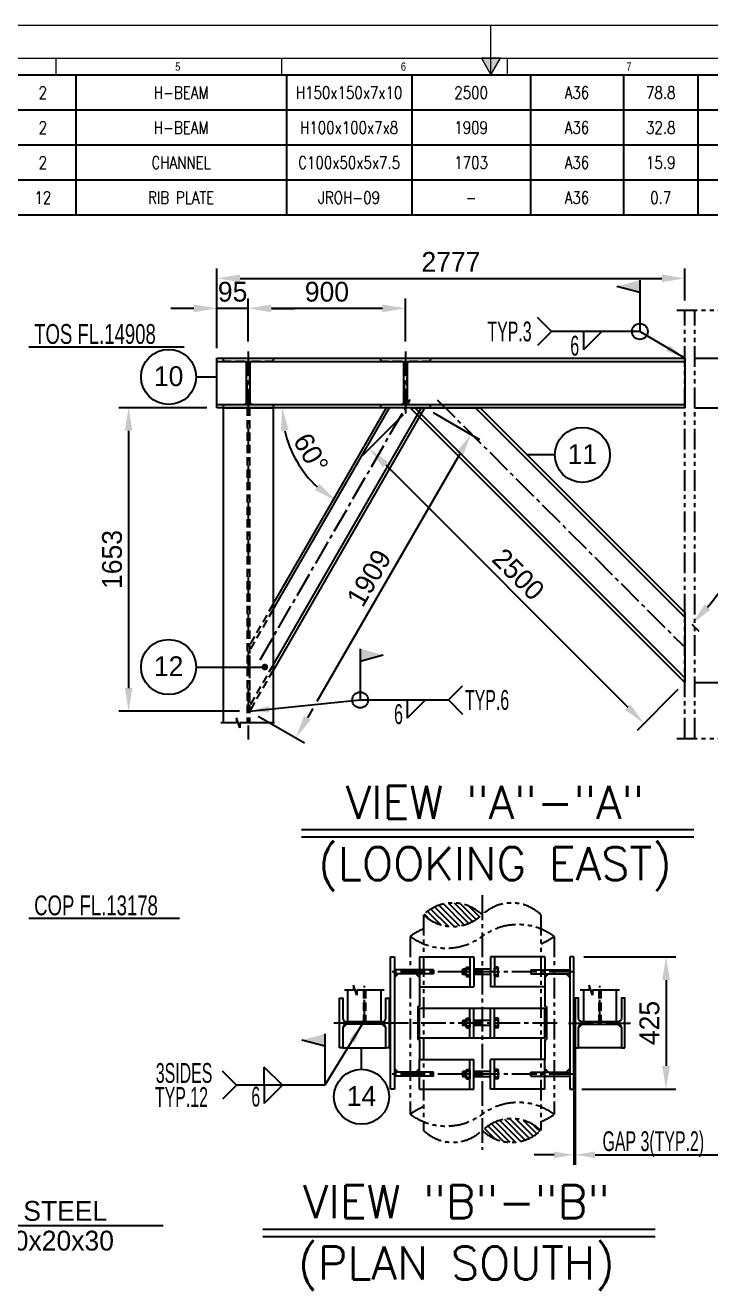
# Model space of a CAD drawing. Header units: millimetres. Extents: x 0 to 4222, y 0 to 2966.
# Drawn here: x 1395 to 2433, y 1051 to 2966 of the extents above; entities that cross this region are included whole.
import ezdxf
from ezdxf.enums import TextEntityAlignment as Align

# ---------------------------------------------------------------- set-up
doc = ezdxf.new("R2010")
doc.units = ezdxf.units.MM
doc.header["$LTSCALE"] = 50
for name, pattern in [('CENTER2', [1.125, 0.75, -0.125, 0.125, -0.125]), ('HIDDEN', [0.375, 0.25, -0.125]), ('PHANTOM2', [1.25, 0.625, -0.125, 0.125, -0.125, 0.125, -0.125])]:
    doc.linetypes.add(name, pattern=pattern)
for name, color, linetype in [('1. continuous', 3, 'Continuous'), ('2', 2, 'Continuous'), ('2. Hidden', 2, 'HIDDEN'), ('3. phantom', 6, 'PHANTOM2'), ('5. text', 2, 'Continuous'), ('7. center', 1, 'CENTER2'), ('dimension', 7, 'Continuous'), ('text', 2, 'Continuous'), ('Title Block', 7, 'Continuous')]:
    doc.layers.add(name, color=color, linetype=linetype)
for name, color, linetype, lineweight in [('4', 4, 'Continuous', 9), ('G-ANNO-BRDR', 3, 'Continuous', 0), ('G-ANNO-TTLB', 7, 'Continuous', 0)]:
    doc.layers.add(name, color=color, linetype=linetype, lineweight=lineweight)
doc.styles.add('ROMANS', font='romans.shx', dxfattribs={"width": 0.8, "bigfont": 'whgtxt.shx'})
doc.styles.add('Style-Arial', font='ARIAL.TTF')
doc.dimstyles.new('ISO-25', dxfattribs={"dimscale": 10, "dimtxt": 3, "dimasz": 3, "dimexe": 1.5, "dimexo": 1.5, "dimgap": 1, "dimtad": 1, "dimdec": 0, "dimrnd": 0.5, "dimtxsty": 'Standard', "dimcen": 2.5, "dimclrd": 4, "dimclre": 4, "dimclrt": 2, "dimadec": 0, "dimazin": 0, "dimtfac": 1, "dimtdec": 0, "dimtmove": 0, "dimatfit": 3, "dimfxl": 1, "dimarcsym": 0})
doc.dimstyles.get("Standard").update_dxf_attribs({"dimtxt": 0.18, "dimasz": 0.18, "dimexe": 0.18, "dimexo": 0.0625, "dimgap": 0.09, "dimtad": 0, "dimtih": 1, "dimtoh": 1, "dimdec": 4, "dimzin": 0, "dimdsep": 46, "dimtxsty": 'Standard', "dimcen": 0.09, "dimadec": 0, "dimazin": 0, "dimtfac": 1, "dimtdec": 4, "dimtofl": 0, "dimtmove": 0, "dimatfit": 3, "dimfxl": 1, "dimtolj": 1, "dimtzin": 0, "dimarcsym": 0})

# ---------------------------------------------------------------- blocks, each defined once
blk = doc.blocks.new('*D21')
at = {"color": 4, "linetype": 'ByBlock', "lineweight": -2, "transparency": 16777216}
for p, q in [((2621.4, 2497.6), (2621.4, 2532.6)), ((2408.8, 2462.6), (2636.4, 2462.6)), ((2621.4, 2462.6), (2621.4, 2387.6)), ((2408.8, 2387.6), (2636.4, 2387.6)), ((2621.4, 2352.6), (2621.4, 2317.6))]:
    blk.add_line(p, q, dxfattribs=at)
at = {"color": 4, "transparency": 16777216}
for points in [[(2615.6, 2497.6), (2627.2, 2497.6), (2621.4, 2462.6)], [(2615.6, 2352.6), (2627.2, 2352.6), (2621.4, 2387.6)]]:
    blk.add_solid(points, dxfattribs=at)
at = {"layer": 'Defpoints', "color": 0, "transparency": 16777216}
for p in [(2393.8, 2462.6), (2393.8, 2387.6), (2621.4, 2387.6)]:
    blk.add_point(p, dxfattribs=at)
at = {"color": 2, "transparency": 16777216, "insert": (2596.4, 2425.1), "char_height": 30, "attachment_point": 5, "rotation": 90}
blk.add_mtext('150', dxfattribs=at)
blk = doc.blocks.new('*D22')
at = {"color": 4, "linetype": 'ByBlock', "lineweight": -2, "transparency": 16777216}
for p, q in [((2621.4, 2352.6), (2621.4, 2006.5)), ((2408.8, 1971.5), (2636.4, 1971.5))]:
    blk.add_line(p, q, dxfattribs=at)
at = {"color": 4, "transparency": 16777216}
for points in [[(2615.6, 2352.6), (2627.2, 2352.6), (2621.4, 2387.6)], [(2615.6, 2006.5), (2627.2, 2006.5), (2621.4, 1971.5)]]:
    blk.add_solid(points, dxfattribs=at)
at = {"layer": 'Defpoints', "color": 0, "transparency": 16777216}
for p in [(2621.4, 2387.6), (2393.8, 1971.5), (2621.4, 1971.5)]:
    blk.add_point(p, dxfattribs=at)
at = {"color": 2, "transparency": 16777216, "insert": (2596.4, 2179.5), "char_height": 30, "attachment_point": 5, "rotation": 90}
blk.add_mtext('1768', dxfattribs=at)
blk = doc.blocks.new('*D23')
at = {"color": 4, "linetype": 'ByBlock', "lineweight": -2, "transparency": 16777216}
for p, q in [((1670, 2387.6), (1536.3, 2387.6)), ((1551.3, 2352.6), (1551.3, 1963.1)), ((1719.3, 1928.1), (1536.3, 1928.1))]:
    blk.add_line(p, q, dxfattribs=at)
at = {"color": 4, "transparency": 16777216}
for points in [[(1545.5, 2352.6), (1557.1, 2352.6), (1551.3, 2387.6)], [(1545.5, 1963.1), (1557.1, 1963.1), (1551.3, 1928.1)]]:
    blk.add_solid(points, dxfattribs=at)
at = {"layer": 'Defpoints', "color": 0, "transparency": 16777216}
for p in [(1685, 2387.6), (1551.3, 1928.1), (1734.3, 1928.1)]:
    blk.add_point(p, dxfattribs=at)
at = {"color": 2, "transparency": 16777216, "insert": (1526.3, 2157.8), "char_height": 30, "attachment_point": 5, "rotation": 90}
blk.add_mtext('1653', dxfattribs=at)
blk = doc.blocks.new('*D24')
at = {"color": 4, "linetype": 'ByBlock', "lineweight": -2, "transparency": 16777216}
for p, q in [((1967.1, 2377), (1905.3, 2315.1)), ((1940.6, 2301), (2307.2, 1934.4)), ((2383.2, 1960.9), (2321.3, 1899.1))]:
    blk.add_line(p, q, dxfattribs=at)
at = {"color": 4, "transparency": 16777216}
for points in [[(1944.8, 2305.1), (1936.5, 2296.8), (1915.9, 2325.7)], [(2311.3, 1938.5), (2303.1, 1930.3), (2331.9, 1909.7)]]:
    blk.add_solid(points, dxfattribs=at)
at = {"layer": 'Defpoints', "color": 0, "transparency": 16777216}
for p in [(1977.7, 2387.6), (2393.8, 1971.5), (2331.9, 1909.7)]:
    blk.add_point(p, dxfattribs=at)
at = {"color": 2, "transparency": 16777216, "insert": (2141.6, 2135.4), "char_height": 30, "attachment_point": 5, "rotation": 315}
blk.add_mtext('2500', dxfattribs=at)
blk = doc.blocks.new('*D25')
at = {"color": 4, "linetype": 'ByBlock', "lineweight": -2, "transparency": 16777216}
for p, q in [((2408.8, 2387.6), (2554.8, 2387.6)), ((2404.4, 2059.9), (2414.8, 2049.5))]:
    blk.add_line(p, q, dxfattribs=at)
blk.add_arc((2076.7, 2387.6), 463.1, 319.3317, 355.6683, dxfattribs=at)
at = {"color": 4, "transparency": 16777216}
for points in [[(2532.6, 2352.8), (2544.3, 2352.4), (2539.8, 2387.6)], [(2432.2, 2081.8), (2423.7, 2089.8), (2404.2, 2060.1)]]:
    blk.add_solid(points, dxfattribs=at)
at = {"layer": 'Defpoints', "color": 0, "transparency": 16777216}
for p in [(1685, 2387.6), (2076.7, 2387.6), (2393.8, 2387.6), (2477.7, 2156), (2393.8, 2070.5)]:
    blk.add_point(p, dxfattribs=at)
at = {"color": 2, "transparency": 16777216, "insert": (2481.4, 2219.9), "char_height": 30, "attachment_point": 5, "rotation": 67.5}
blk.add_mtext('45°', dxfattribs=at)
blk = doc.blocks.new('*D26')
at = {"color": 4, "linetype": 'ByBlock', "lineweight": -2, "transparency": 16777216}
blk.add_arc((1946.5, 2387.6), 162.4, 192.3693, 227.6307, dxfattribs=at)
at = {"color": 4, "transparency": 16777216}
for points in [[(1782, 2352.1), (1793.6, 2353.4), (1784, 2387.6)], [(1840.4, 2272.3), (1833.5, 2262.8), (1865.2, 2246.9)]]:
    blk.add_solid(points, dxfattribs=at)
at = {"layer": 'Defpoints', "color": 0, "transparency": 16777216}
for p in [(1685, 2387.6), (1946.5, 2387.6), (2393.8, 2387.6), (1793.8, 2332), (1770, 2082)]:
    blk.add_point(p, dxfattribs=at)
at = {"color": 2, "transparency": 16777216, "insert": (1827.4, 2318.8), "char_height": 30, "attachment_point": 5, "rotation": 300}
blk.add_mtext('60°', dxfattribs=at)
blk = doc.blocks.new('*D27')
at = {"color": 4, "linetype": 'ByBlock', "lineweight": -2, "transparency": 16777216}
for p, q in [((1685, 2477.6), (1685, 2598.4)), ((2393.8, 2550.1), (2393.8, 2598.4)), ((1720, 2583.4), (2358.8, 2583.4))]:
    blk.add_line(p, q, dxfattribs=at)
at = {"color": 4, "transparency": 16777216}
for points in [[(1720, 2589.2), (1720, 2577.6), (1685, 2583.4)], [(2358.8, 2589.2), (2358.8, 2577.6), (2393.8, 2583.4)]]:
    blk.add_solid(points, dxfattribs=at)
at = {"layer": 'Defpoints', "color": 0, "transparency": 16777216}
for p in [(2393.8, 2583.4), (2393.8, 2535.1), (1685, 2462.6)]:
    blk.add_point(p, dxfattribs=at)
at = {"color": 2, "transparency": 16777216, "insert": (2039.4, 2608.4), "char_height": 30, "attachment_point": 5}
blk.add_mtext('2777', dxfattribs=at)
blk = doc.blocks.new('*D29')
at = {"color": 4, "lineweight": -2, "transparency": 16777216}
for p, q in [((1685, 2533.1), (1685, 2553)), ((1732.5, 2487.6), (1732.5, 2553)), ((1650, 2538), (1615, 2538)), ((1732.5, 2538), (1685, 2538)), ((1767.5, 2538), (1802.5, 2538))]:
    blk.add_line(p, q, dxfattribs=at)
at = {"color": 4, "transparency": 16777216}
for points in [[(1650, 2543.8), (1650, 2532.1), (1685, 2538)], [(1767.5, 2543.8), (1767.5, 2532.1), (1732.5, 2538)]]:
    blk.add_solid(points, dxfattribs=at)
at = {"layer": 'Defpoints', "color": 0, "transparency": 16777216}
for p in [(1685, 2538), (1685, 2518.1), (1732.5, 2472.6)]:
    blk.add_point(p, dxfattribs=at)
at = {"color": 2, "transparency": 16777216, "insert": (1708.8, 2563), "char_height": 30, "attachment_point": 5}
blk.add_mtext('95', dxfattribs=at)
blk = doc.blocks.new('*D30')
at = {"color": 4, "lineweight": -2, "transparency": 16777216}
for p, q in [((1970.7, 2487.6), (1970.7, 2553)), ((1935.7, 2538), (1767.5, 2538))]:
    blk.add_line(p, q, dxfattribs=at)
at = {"color": 4, "transparency": 16777216}
for points in [[(1767.5, 2543.8), (1767.5, 2532.1), (1732.5, 2538)], [(1935.7, 2543.8), (1935.7, 2532.1), (1970.7, 2538)]]:
    blk.add_solid(points, dxfattribs=at)
at = {"layer": 'Defpoints', "color": 0, "transparency": 16777216}
for p in [(1732.5, 2538), (1732.5, 2538), (1970.7, 2472.6)]:
    blk.add_point(p, dxfattribs=at)
at = {"color": 2, "transparency": 16777216, "insert": (1851.6, 2563), "char_height": 30, "attachment_point": 5}
blk.add_mtext('900', dxfattribs=at)
blk = doc.blocks.new('*D36')
at = {"color": 4, "linetype": 'ByBlock', "lineweight": -2, "transparency": 16777216}
for p, q in [((2240.6, 1556.1), (2380.2, 1556.1)), ((2365.2, 1521.1), (2365.2, 1391.1)), ((2237.6, 1356.1), (2380.2, 1356.1))]:
    blk.add_line(p, q, dxfattribs=at)
at = {"color": 4, "transparency": 16777216}
for points in [[(2359.4, 1521.1), (2371.1, 1521.1), (2365.2, 1556.1)], [(2359.4, 1391.1), (2371.1, 1391.1), (2365.2, 1356.1)]]:
    blk.add_solid(points, dxfattribs=at)
at = {"layer": 'Defpoints', "color": 0, "transparency": 16777216}
for p in [(2225.6, 1556.1), (2222.6, 1356.1), (2365.2, 1356.1)]:
    blk.add_point(p, dxfattribs=at)
at = {"color": 2, "transparency": 16777216, "insert": (2340.2, 1456.1), "char_height": 30, "attachment_point": 5, "rotation": 90}
blk.add_mtext('425', dxfattribs=at)

msp = doc.modelspace()

# ---------------------------------------------------------------- linework, layer by layer
for p, q in [((1653.5, 2434.2), (1685, 2434.2)), ((2196.9, 2316.1), (2155.2, 2316.1)), ((1653.5, 1995), (1757.6, 1995)), ((1904, 1386.2), (1904, 1418.6))]:
    msp.add_line(p, q)
at = {"color": 4}
for p, q in [((2012.6, 2380.1), (2082.7, 2339.6)), ((2052.2, 2316.7), (1836.4, 1942.8)), ((1747.3, 1920.6), (1817.5, 1880.1)), ((1830.3, 1932.3), (1822, 1917.9)), ((1603.7, 1149), (1175.4, 1149))]:
    msp.add_line(p, q, dxfattribs=at)
at = {"const_width": 5}
msp.add_lwpolyline([(1755.1, 1995, 1), (1760.1, 1995, 1)], format="xyb", close=True, dxfattribs=at)
at = {"color": 4}
for points in [[(2047.2, 2319.7), (2057.3, 2313.8), (2069.7, 2347.1)], [(1816.9, 1920.8), (1827, 1915), (1804.5, 1887.6)]]:
    msp.add_solid(points, dxfattribs=at)
at = {"layer": '1. continuous'}
for p, q in [((1685, 2462.6), (2393.8, 2462.6)), ((1685, 2387.6), (1685, 2462.6)), ((1685, 2457.6), (2393.8, 2457.6)), ((1730, 2392.6), (1730, 2457.6)), ((1730, 2457.6), (1735, 2457.6)), ((1735, 2457.6), (1735, 2392.6)), ((1968.2, 2392.6), (1968.2, 2457.6)), ((1968.2, 2457.6), (1973.2, 2457.6)), ((1973.2, 2457.6), (1973.2, 2392.6)), ((2393.8, 2462.6), (2393.8, 2387.6)), ((1685, 2392.6), (2393.8, 2392.6)), ((2393.8, 2387.6), (1685, 2387.6)), ((1695, 1910.4), (1695, 2387.6)), ((1695, 2387.6), (1770, 2387.6)), ((1735, 2392.6), (1730, 2392.6)), ((1999.6, 2387.6), (1770, 1990)), ((1770, 1998), (1995, 2387.6)), ((1770, 2082), (1946.5, 2387.6)), ((1770, 2090), (1941.8, 2387.6)), ((1770, 2387.6), (1770, 1910.4)), ((1973.2, 2392.6), (1968.2, 2392.6)), ((1977.7, 2387.6), (2083.8, 2387.6)), ((2393.8, 1971.5), (1977.7, 2387.6)), ((1984.8, 2387.6), (2393.8, 1978.6)), ((2076.7, 2387.6), (2393.8, 2070.5)), ((2083.8, 2387.6), (2393.8, 2077.6)), ((2393.8, 2077.6), (2393.8, 1971.5)), ((1947.8, 1356.1), (1947.8, 1556.1)), ((1947.8, 1556.1), (1953.8, 1556.1)), ((1953.8, 1556.1), (1953.8, 1356.1)), ((1991.8, 1556.1), (2074.2, 1556.1)), ((1991.8, 1556.1), (1991.8, 1536.6)), ((2068.2, 1556.1), (2068.2, 1511.1)), ((2074.2, 1556.1), (2074.2, 1511.1)), ((2099.2, 1556.1), (2099.2, 1511.1)), ((2181.6, 1556.1), (2099.2, 1556.1)), ((2105.2, 1556.1), (2105.2, 1511.1)), ((2181.6, 1556.1), (2181.6, 1511.1)), ((2181.6, 1556.1), (2181.6, 1536.6)), ((2219.6, 1556.1), (2219.6, 1356.1)), ((2225.6, 1556.1), (2219.6, 1556.1)), ((2225.6, 1356.1), (2225.6, 1556.1)), ((2013.2, 1536.6), (1953.8, 1536.6)), ((2013.2, 1536.6), (2013.2, 1530.6)), ((2056.7, 1537.1), (2057.2, 1537.6)), ((2056.7, 1530.1), (2056.7, 1537.1)), ((2062.2, 1537.6), (2057.2, 1537.6)), ((2057.2, 1529.6), (2057.2, 1537.6)), ((2058.5, 1530.4), (2058.5, 1536.9)), ((2059.7, 1529.6), (2059.7, 1537.6)), ((2061, 1530.4), (2061, 1536.9)), ((2062.2, 1527.8), (2062.2, 1539.4)), ((2062.8, 1540.8), (2067.7, 1540.8)), ((2062.8, 1538), (2067.7, 1538)), ((2068.2, 1527.8), (2068.2, 1539.4)), ((2099.2, 1537.6), (2074.2, 1537.6)), ((2075.5, 1530.4), (2075.5, 1536.9)), ((2076.7, 1529.6), (2076.7, 1537.6)), ((2078, 1530.4), (2078, 1536.9)), ((2079.2, 1529.6), (2079.2, 1537.6)), ((2080.5, 1530.4), (2080.5, 1536.9)), ((2081.7, 1529.6), (2081.7, 1537.6)), ((2083, 1530.4), (2083, 1536.9)), ((2084.2, 1529.6), (2084.2, 1537.6)), ((2085.5, 1530.4), (2085.5, 1536.9)), ((2086.7, 1529.6), (2086.7, 1537.6)), ((2105.2, 1527.8), (2105.2, 1539.4)), ((2110.7, 1540.8), (2105.8, 1540.8)), ((2110.7, 1538), (2105.8, 1538)), ((2111.2, 1527.8), (2111.2, 1539.4)), ((2160.3, 1536.6), (2160.3, 1530.6)), ((2160.3, 1536.6), (2219.6, 1536.6)), ((2013.2, 1530.6), (1953.8, 1530.6)), ((1953.8, 1525.1), (1959.3, 1530.6)), ((1991.8, 1525.1), (1986.3, 1530.6)), ((1991.8, 1530.6), (1991.8, 1511.1)), ((2056.7, 1530.1), (2057.2, 1529.6)), ((2062.2, 1529.6), (2057.2, 1529.6)), ((2062.8, 1529.2), (2067.7, 1529.2)), ((2062.8, 1526.4), (2067.7, 1526.4)), ((2099.2, 1529.6), (2074.2, 1529.6)), ((2110.7, 1529.2), (2105.8, 1529.2)), ((2110.7, 1526.4), (2105.8, 1526.4)), ((2160.3, 1530.6), (2219.6, 1530.6)), ((2181.6, 1530.6), (2181.6, 1511.1)), ((2181.6, 1525.1), (2187.1, 1530.6)), ((2219.6, 1525.1), (2214.1, 1530.6)), ((1991.8, 1511.1), (2074.2, 1511.1)), ((1991.8, 1511.1), (1991.8, 1481.1)), ((2181.6, 1511.1), (2099.2, 1511.1)), ((2181.6, 1511.1), (2181.6, 1481.1)), ((1991.8, 1481.1), (1989.4, 1481.1)), ((1989.4, 1481.1), (1989.4, 1431.2)), ((1991.8, 1478.6), (2181.6, 1478.6)), ((1991.8, 1433.6), (1991.8, 1478.6)), ((2068.2, 1433.6), (2068.2, 1478.6)), ((2074.2, 1433.6), (2074.2, 1478.6)), ((2099.2, 1433.6), (2099.2, 1478.6)), ((2105.2, 1433.6), (2105.2, 1478.6)), ((2181.6, 1481.1), (2184.1, 1481.1)), ((2181.6, 1433.6), (2181.6, 1478.6)), ((2184.1, 1481.1), (2184.1, 1431.2)), ((1935.3, 1457.9), (1881.3, 1457.9)), ((2056.7, 1459.6), (2057.2, 1460.1)), ((2056.7, 1459.6), (2056.7, 1452.6)), ((2062.2, 1460.1), (2057.2, 1460.1)), ((2057.2, 1460.1), (2057.2, 1452.1)), ((2058.5, 1459.4), (2058.5, 1452.9)), ((2059.7, 1460.1), (2059.7, 1452.1)), ((2061, 1459.4), (2061, 1452.9)), ((2062.2, 1461.9), (2062.2, 1450.3)), ((2062.8, 1463.3), (2067.7, 1463.3)), ((2062.8, 1460.5), (2067.7, 1460.5)), ((2068.2, 1461.9), (2068.2, 1450.3)), ((2099.2, 1460.1), (2074.2, 1460.1)), ((2075.5, 1459.4), (2075.5, 1452.9)), ((2076.7, 1460.1), (2076.7, 1452.1)), ((2078, 1459.4), (2078, 1452.9)), ((2079.2, 1460.1), (2079.2, 1452.1)), ((2080.5, 1459.4), (2080.5, 1452.9)), ((2081.7, 1460.1), (2081.7, 1452.1)), ((2083, 1452.9), (2083, 1459.4)), ((2084.2, 1452.1), (2084.2, 1460.1)), ((2085.5, 1452.9), (2085.5, 1459.4)), ((2086.7, 1452.1), (2086.7, 1460.1)), ((2105.2, 1461.9), (2105.2, 1450.3)), ((2110.7, 1463.3), (2105.8, 1463.3)), ((2110.7, 1460.5), (2105.8, 1460.5)), ((2111.2, 1461.9), (2111.2, 1450.3)), ((2238.1, 1457.9), (2292.1, 1457.9)), ((1881.3, 1454.4), (1875.8, 1448.9)), ((1875.8, 1448.9), (1875.8, 1418.6)), ((1935.3, 1454.4), (1881.3, 1454.4)), ((1940.8, 1448.9), (1935.3, 1454.4)), ((1940.8, 1418.6), (1940.8, 1448.9)), ((2056.7, 1452.6), (2057.2, 1452.1)), ((2062.2, 1452.1), (2057.2, 1452.1)), ((2062.8, 1451.7), (2067.7, 1451.7)), ((2062.8, 1448.9), (2067.7, 1448.9)), ((2099.2, 1452.1), (2074.2, 1452.1)), ((2110.7, 1451.7), (2105.8, 1451.7)), ((2110.7, 1448.9), (2105.8, 1448.9)), ((2232.6, 1448.9), (2238.1, 1454.4)), ((2232.6, 1418.6), (2232.6, 1448.9)), ((2238.1, 1454.4), (2292.1, 1454.4)), ((2292.1, 1454.4), (2297.6, 1448.9)), ((2297.6, 1448.9), (2297.6, 1418.6)), ((1875.8, 1418.6), (1940.8, 1418.6)), ((1991.8, 1431.2), (1989.4, 1431.2)), ((1991.8, 1433.6), (2181.6, 1433.6)), ((1991.8, 1431.2), (1991.8, 1401.1)), ((2181.6, 1431.2), (2184.1, 1431.2)), ((2181.6, 1431.2), (2181.6, 1401.1)), ((2297.6, 1418.6), (2232.6, 1418.6)), ((1991.8, 1401.1), (2074.2, 1401.1)), ((1991.8, 1381.6), (1991.8, 1401.1)), ((2068.2, 1356.1), (2068.2, 1401.1)), ((2074.2, 1356.1), (2074.2, 1401.1)), ((2099.2, 1356.1), (2099.2, 1401.1)), ((2181.6, 1401.1), (2099.2, 1401.1)), ((2105.2, 1356.1), (2105.2, 1401.1)), ((2181.6, 1356.1), (2181.6, 1401.1)), ((2181.6, 1381.6), (2181.6, 1401.1)), ((1953.8, 1387.1), (1959.3, 1381.6)), ((2013.2, 1381.6), (1953.8, 1381.6)), ((1991.8, 1387.1), (1986.3, 1381.6)), ((2013.2, 1375.6), (2013.2, 1381.6)), ((2056.7, 1382.1), (2057.2, 1382.6)), ((2056.7, 1382.1), (2056.7, 1375.1)), ((2062.2, 1382.6), (2057.2, 1382.6)), ((2057.2, 1382.6), (2057.2, 1374.6)), ((2058.5, 1381.9), (2058.5, 1375.4)), ((2059.7, 1382.6), (2059.7, 1374.6)), ((2061, 1381.9), (2061, 1375.4)), ((2062.2, 1384.4), (2062.2, 1372.8)), ((2062.8, 1385.8), (2067.7, 1385.8)), ((2062.8, 1383), (2067.7, 1383)), ((2068.2, 1384.4), (2068.2, 1372.8)), ((2099.2, 1382.6), (2074.2, 1382.6)), ((2075.5, 1381.9), (2075.5, 1375.4)), ((2076.7, 1382.6), (2076.7, 1374.6)), ((2078, 1381.9), (2078, 1375.4)), ((2079.2, 1382.6), (2079.2, 1374.6)), ((2080.5, 1381.9), (2080.5, 1375.4)), ((2081.7, 1382.6), (2081.7, 1374.6)), ((2083, 1375.4), (2083, 1381.9)), ((2084.2, 1374.6), (2084.2, 1382.6)), ((2085.5, 1375.4), (2085.5, 1381.9)), ((2086.7, 1374.6), (2086.7, 1382.6)), ((2105.2, 1384.4), (2105.2, 1372.8)), ((2110.7, 1385.8), (2105.8, 1385.8)), ((2110.7, 1383), (2105.8, 1383)), ((2111.2, 1384.4), (2111.2, 1372.8)), ((2160.3, 1375.6), (2160.3, 1381.6)), ((2160.3, 1381.6), (2219.6, 1381.6)), ((2181.6, 1387.1), (2187.1, 1381.6)), ((2219.6, 1387.1), (2214.1, 1381.6)), ((2013.2, 1375.6), (1953.8, 1375.6)), ((1991.8, 1356.1), (1991.8, 1375.6)), ((2056.7, 1375.1), (2057.2, 1374.6)), ((2062.2, 1374.6), (2057.2, 1374.6)), ((2062.8, 1374.2), (2067.7, 1374.2)), ((2062.8, 1371.4), (2067.7, 1371.4)), ((2099.2, 1374.6), (2074.2, 1374.6)), ((2110.7, 1374.2), (2105.8, 1374.2)), ((2110.7, 1371.4), (2105.8, 1371.4)), ((2160.3, 1375.6), (2219.6, 1375.6)), ((2181.6, 1356.1), (2181.6, 1375.6)), ((1953.8, 1356.1), (1947.8, 1356.1)), ((1991.8, 1356.1), (2074.2, 1356.1)), ((2181.6, 1356.1), (2099.2, 1356.1)), ((2219.6, 1356.1), (2225.6, 1356.1))]:
    msp.add_line(p, q, dxfattribs=at)
for points in [[(1933.3, 1505.9), (1933.3, 1457.9), (1883.3, 1457.9), (1883.3, 1505.9)], [(2240.1, 1505.9), (2240.1, 1457.9), (2290.1, 1457.9), (2290.1, 1505.9)]]:
    msp.add_lwpolyline(points, dxfattribs=at)
for points in [[(1870.8, 1418.6), (1870.8, 1493.6), (1875.8, 1493.6), (1875.8, 1463.4, 0.414214), (1881.3, 1457.9), (1935.3, 1457.9, 0.414214), (1940.8, 1463.4), (1940.8, 1493.6), (1945.8, 1493.6), (1945.8, 1418.6), (1940.8, 1418.6), (1940.8, 1448.9, 0.414214), (1935.3, 1454.4), (1881.3, 1454.4, 0.414214), (1875.8, 1448.9), (1875.8, 1418.6)], [(2302.6, 1418.6), (2302.6, 1493.6), (2297.6, 1493.6), (2297.6, 1463.4, -0.414214), (2292.1, 1457.9), (2238.1, 1457.9, -0.414214), (2232.6, 1463.4), (2232.6, 1493.6), (2227.6, 1493.6), (2227.6, 1418.6), (2232.6, 1418.6), (2232.6, 1448.9, -0.414214), (2238.1, 1454.4), (2292.1, 1454.4, -0.414214), (2297.6, 1448.9), (2297.6, 1418.6)]]:
    msp.add_lwpolyline(points, format="xyb", close=True, dxfattribs=at)
for centre, radius, start, end in [((2064.3, 1539.4), 2.04, 136.3972, 223.6028), ((2079.5, 1533.6), 17.3, 165.3472, 194.6528), ((2066.2, 1539.4), 2.04, 316.3972, 43.6028), ((2050.9, 1533.6), 17.3, 345.3472, 14.6528), ((2107.3, 1539.4), 2.04, 136.3972, 223.6028), ((2122.5, 1533.6), 17.3, 165.3472, 194.6528), ((2109.2, 1539.4), 2.04, 316.3972, 43.6028), ((2093.9, 1533.6), 17.3, 345.3472, 14.6528), ((2064.3, 1527.8), 2.04, 136.3972, 223.6028), ((2066.2, 1527.8), 2.04, 316.3972, 43.6028), ((2107.3, 1527.8), 2.04, 136.3972, 223.6028), ((2109.2, 1527.8), 2.04, 316.3972, 43.6028), ((2064.3, 1461.9), 2.04, 136.3972, 223.6028), ((2079.5, 1456.1), 17.3, 165.3472, 194.6528), ((2066.2, 1461.9), 2.04, 316.3972, 43.6028), ((2050.9, 1456.1), 17.3, 345.3472, 14.6528), ((2107.3, 1461.9), 2.04, 136.3972, 223.6028), ((2122.5, 1456.1), 17.3, 165.3472, 194.6528), ((2109.2, 1461.9), 2.04, 316.3972, 43.6028), ((2093.9, 1456.1), 17.3, 345.3472, 14.6528), ((2064.3, 1450.3), 2.04, 136.3972, 223.6028), ((2066.2, 1450.3), 2.04, 316.3972, 43.6028), ((2107.3, 1450.3), 2.04, 136.3972, 223.6028), ((2109.2, 1450.3), 2.04, 316.3972, 43.6028), ((2064.3, 1384.4), 2.04, 136.3972, 223.6028), ((2079.5, 1378.6), 17.3, 165.3472, 194.6528), ((2066.2, 1384.4), 2.04, 316.3972, 43.6028), ((2050.9, 1378.6), 17.3, 345.3472, 14.6528), ((2107.3, 1384.4), 2.04, 136.3972, 223.6028), ((2122.5, 1378.6), 17.3, 165.3472, 194.6528), ((2109.2, 1384.4), 2.04, 316.3972, 43.6028), ((2093.9, 1378.6), 17.3, 345.3472, 14.6528), ((2064.3, 1372.8), 2.04, 136.3972, 223.6028), ((2066.2, 1372.8), 2.04, 316.3972, 43.6028), ((2107.3, 1372.8), 2.04, 136.3972, 223.6028), ((2109.2, 1372.8), 2.04, 316.3972, 43.6028)]:
    msp.add_arc(centre, radius, start, end, dxfattribs=at)
at = {"layer": '2'}
for p, q in [((1719.6, 1902.9), (1714.6, 1917.9)), ((1714.6, 1917.9), (1714.6, 1910.4)), ((1714.6, 1910.4), (1691.1, 1910.4)), ((1772.1, 1910.4), (1719.6, 1910.4)), ((1719.6, 1910.4), (1719.6, 1902.9)), ((1896.8, 1498.4), (1891.8, 1513.4)), ((1891.8, 1513.4), (1891.8, 1505.9)), ((2248.6, 1513.4), (2248.6, 1505.9)), ((2253.6, 1498.4), (2248.6, 1513.4)), ((1891.8, 1505.9), (1878.1, 1505.9)), ((1938.1, 1505.9), (1896.8, 1505.9)), ((1896.8, 1505.9), (1896.8, 1498.4)), ((2248.6, 1505.9), (2234.9, 1505.9)), ((2294.9, 1505.9), (2253.6, 1505.9)), ((2253.6, 1505.9), (2253.6, 1498.4))]:
    msp.add_line(p, q, dxfattribs=at)
at = {"layer": '2. Hidden'}
for p, q in [((1730.8, 2387.6), (1730.8, 1910.4)), ((1734.3, 2387.6), (1734.3, 1910.4)), ((1770, 2090), (1734.3, 2028.1)), ((1770, 2082), (1734.3, 2020.1)), ((1734.3, 2028.1), (1734.3, 1928.1)), ((1770, 1998), (1734.3, 1936.1)), ((1770, 1990), (1734.3, 1928.1)), ((1906.8, 1505.9), (1906.8, 1457.9)), ((1909.8, 1505.9), (1909.8, 1457.9)), ((2263.6, 1505.9), (2263.6, 1457.9)), ((2266.6, 1505.9), (2266.6, 1457.9))]:
    msp.add_line(p, q, dxfattribs=at)
for points in [[(1770, 2387.6), (1695, 2387.6), (1695, 2392.6), (1725.3, 2392.6, 0.414214), (1730.8, 2398.1), (1730.8, 2452.1, 0.414214), (1725.3, 2457.6), (1695, 2457.6), (1695, 2462.6), (1770, 2462.6), (1770, 2457.6), (1739.8, 2457.6, 0.414214), (1734.3, 2452.1), (1734.3, 2398.1, 0.414214), (1739.8, 2392.6), (1770, 2392.6)], [(2008.2, 2387.6), (1933.2, 2387.6), (1933.2, 2392.6), (1963.5, 2392.6, 0.414214), (1969, 2398.1), (1969, 2452.1, 0.414214), (1963.5, 2457.6), (1933.2, 2457.6), (1933.2, 2462.6), (2008.2, 2462.6), (2008.2, 2457.6), (1978, 2457.6, 0.414214), (1972.5, 2452.1), (1972.5, 2398.1, 0.414214), (1978, 2392.6), (2008.2, 2392.6)]]:
    msp.add_lwpolyline(points, format="xyb", close=True, dxfattribs=at)
at = {"layer": '3. phantom'}
for p, q in [((2381.3, 2535.1), (2693.8, 2535.1)), ((2393.8, 1886.9), (2393.8, 2535.1)), ((2408.8, 1886.9), (2408.8, 2535.1)), ((2381.3, 1886.9), (2693.8, 1886.9)), ((1997.7, 1620), (1997.7, 1293.4)), ((2175.8, 1620), (2175.8, 1293.4)), ((1977.7, 1587.2), (1977.7, 1318)), ((2195.8, 1587.2), (2195.8, 1318))]:
    msp.add_line(p, q, dxfattribs=at)
at = {"layer": '3. phantom', "linetype": 'Continuous'}
for p, q in [((2009.1, 1628.7), (2035.1, 1602.6)), ((2014.9, 1631.7), (2044.3, 1602.3)), ((2021.1, 1634.3), (2052.4, 1603)), ((2028, 1636.3), (2059.7, 1604.6)), ((2035.6, 1637.5), (2066.3, 1606.9)), ((2044.1, 1637.8), (2072.3, 1609.7)), ((2054, 1636.7), (2077.8, 1612.9)), ((2066.6, 1633.1), (2082.9, 1616.7)), ((1998.9, 1621.2), (2008.1, 1612)), ((2003.8, 1625.1), (2024.1, 1604.8)), ((2100.9, 1303.6), (2128.8, 1275.7)), ((2106.9, 1306.4), (2137.4, 1275.9)), ((2113.4, 1308.7), (2145, 1277.1)), ((2120.6, 1310.3), (2152, 1279)), ((2128.6, 1311.2), (2158.3, 1281.5)), ((2137.8, 1310.9), (2164.1, 1284.6)), ((2148.7, 1308.8), (2169.4, 1288.1)), ((2090.3, 1296.5), (2106, 1280.7)), ((2095.3, 1300.3), (2118.8, 1276.8)), ((2164.1, 1302.2), (2174.3, 1292))]:
    msp.add_line(p, q, dxfattribs=at)
at = {"layer": '3. phantom'}
for centre, radius, start, end in [((2042.2, 1573.3), 64.5, 46.3972, 133.6028), ((2131.3, 1573.3), 64.5, 46.3972, 133.6028), ((2042.2, 1666.8), 64.5, 226.3972, 313.6028), ((2032.2, 1512.7), 92.4, 111.9449, 126.1766), ((2141.3, 1512.7), 92.4, 53.8234, 126.1766), ((2032.2, 1661.8), 92.4, 233.8234, 306.1766), ((2141.3, 1661.8), 92.4, 291.9449, 306.1766), ((2032.2, 1243.4), 92.4, 111.9449, 126.1766), ((2141.3, 1243.4), 92.4, 53.8234, 126.1766), ((2032.2, 1392.5), 92.4, 233.8234, 306.1766), ((2131.3, 1246.7), 64.5, 46.3972, 133.6028), ((2141.3, 1392.5), 92.4, 291.9449, 306.1766), ((2042.2, 1340.1), 64.5, 226.3972, 313.6028), ((2131.3, 1340.1), 64.5, 226.3972, 313.6028)]:
    msp.add_arc(centre, radius, start, end, dxfattribs=at)
at = {"layer": '5. text'}
for p, q in [((1813.2, 1748.9), (2407.2, 1748.9)), ((1813.2, 1737.8), (2407.2, 1737.8)), ((1754.7, 1143.9), (2348.7, 1143.9)), ((1754.7, 1132.9), (2348.7, 1132.9))]:
    msp.add_line(p, q, dxfattribs=at)
at = {"layer": '5. text', "color": 7}
for centre in [(1611.9, 2434.2), (2238.5, 2316.1), (1611.9, 1995), (1904, 1344.5)]:
    msp.add_circle(centre, 41.7, dxfattribs=at)
at = {"layer": '7. center'}
for p, q in [((1732.5, 2472.6), (1732.5, 2377.6)), ((1970.7, 2472.6), (1970.7, 2377.6)), ((1732.5, 2412.6), (1732.5, 1885.4)), ((1750.3, 2005.8), (1977.9, 2400.1)), ((2018.6, 2399.7), (2391.5, 2026.9)), ((2086.7, 1649.5), (2086.7, 1264)), ((2225.6, 1533.6), (1947.8, 1533.6)), ((1908.3, 1453.6), (1908.3, 1512.4)), ((2265.1, 1453.6), (2265.1, 1512.4)), ((1955.8, 1456.1), (1860.8, 1456.1)), ((2200.4, 1456.1), (1930.6, 1456.1)), ((2217.6, 1456.1), (2312.6, 1456.1)), ((2225.6, 1378.6), (1947.8, 1378.6))]:
    msp.add_line(p, q, dxfattribs=at)
at = {"layer": 'dimension', "color": 2}
for p, q in [((2325.4, 2561.9), (2290.6, 2571.2)), ((2325.4, 2580.5), (2325.4, 2502.9)), ((2191.6, 2502.9), (2170.3, 2524.1)), ((2191.6, 2502.9), (2170.3, 2481.6)), ((2325.4, 2502.9), (2191.6, 2502.9)), ((2240.2, 2502.9), (2240.2, 2475.3)), ((2267.8, 2502.9), (2240.2, 2475.3)), ((1902, 2022.7), (1902, 1945.1)), ((1902, 2004.1), (1936.8, 2013.4)), ((2035.8, 1945.1), (2057.1, 1966.3)), ((1902, 1945.1), (2035.8, 1945.1)), ((1973.3, 1945.1), (1973.3, 1917.5)), ((2000.8, 1945.1), (1973.3, 1917.5)), ((2035.8, 1945.1), (2057.1, 1923.9)), ((1848.5, 1439.6), (1848.5, 1362)), ((1848.5, 1421), (1813.8, 1430.3)), ((1714.7, 1362), (1693.5, 1383.2)), ((1756.6, 1362), (1756.6, 1389.5)), ((1784.1, 1362), (1756.6, 1389.5)), ((1714.7, 1362), (1693.5, 1340.8)), ((1848.5, 1362), (1714.7, 1362)), ((1756.6, 1362), (1756.6, 1334.4)), ((1784.1, 1362), (1756.6, 1334.4))]:
    msp.add_line(p, q, dxfattribs=at)
at = {"layer": 'dimension', "color": 4}
for p, q in [((2227.6, 1418.6), (2227.6, 1241.5)), ((2225.6, 1354.1), (2225.6, 1241.5)), ((2195.6, 1256.5), (2165.6, 1256.5)), ((2225.6, 1256.5), (2228, 1256.5)), ((2258, 1256.5), (2459, 1256.5))]:
    msp.add_line(p, q, dxfattribs=at)
at = {"layer": 'dimension', "color": 2}
for centre in [(2325.4, 2502.9), (1902, 1945.1)]:
    msp.add_circle(centre, 12, dxfattribs=at)
for points in [[(2290.6, 2571.2), (2325.4, 2561.9), (2290.6, 2571.2), (2325.4, 2580.5)], [(1936.8, 2013.4), (1902, 2004.1), (1936.8, 2013.4), (1902, 2022.7)], [(1813.8, 1430.3), (1848.5, 1421), (1813.8, 1430.3), (1848.5, 1439.6)]]:
    msp.add_solid(points, dxfattribs=at)
at = {"layer": 'dimension', "color": 4}
for points in [[(2195.6, 1261.5), (2195.6, 1251.5), (2225.6, 1256.5)], [(2257.6, 1261.5), (2257.6, 1251.5), (2227.6, 1256.5)]]:
    msp.add_solid(points, dxfattribs=at)
at = {"layer": 'G-ANNO-BRDR', "color": 3, "lineweight": 13, "ltscale": 0.172512}
msp.add_line((0, 2966.5), (4200, 2966.5), dxfattribs=at)
at = {"layer": 'G-ANNO-TTLB', "color": 7, "lineweight": 13, "ltscale": 0.172512, "extrusion": (0, 0, -1)}
for p, q in [((2100, 2891.6), (2100, 2966.5)), ((1441.6, 2891.6), (1441.6, 2916.5)), ((1783.3, 2891.6), (1783.3, 2916.5)), ((2100, 2891.6), (2100, 2916.5)), ((2125, 2891.6), (2125, 2916.5))]:
    msp.add_line(p, q, dxfattribs=at)
at = {"layer": 'G-ANNO-TTLB', "color": 7, "lineweight": 13, "ltscale": 0.172512}
for p, q in [((74.9, 2916.5), (4175, 2916.5)), ((2085.6, 2916.5), (2100, 2891.6)), ((2114.4, 2916.5), (2085.6, 2916.5)), ((2100, 2891.6), (2114.4, 2916.5)), ((99.9, 2891.6), (4150.1, 2891.6))]:
    msp.add_line(p, q, dxfattribs=at)
at = {"layer": 'G-ANNO-TTLB', "color": 7, "lineweight": 13, "ltscale": 0.172512, "extrusion": (0, 0, -1)}
msp.add_solid([(-2085.6, 2916.5), (-2100, 2891.6), (-2114.4, 2916.5)], dxfattribs=at)
at = {"layer": 'text', "color": 4}
for p, q in [((1635.2, 2479.1), (1400.3, 2479.1)), ((1628.5, 1614.1), (1400.3, 1614.1))]:
    msp.add_line(p, q, dxfattribs=at)
at = {"layer": 'Title Block', "color": 7}
for p, q in [((1292.1, 2891.6), (2721.1, 2891.6)), ((1471.4, 2891.6), (1471.4, 2679.7)), ((1790.3, 2891.6), (1790.3, 2679.7)), ((1980.1, 2891.6), (1980.1, 2679.7)), ((2159.8, 2891.6), (2159.8, 2679.7)), ((2300.7, 2891.6), (2300.7, 2679.7)), ((2413.5, 2891.6), (2413.5, 2679.7)), ((1292.1, 2838.6), (2721.1, 2838.6)), ((1292.1, 2785.6), (2721.1, 2785.6)), ((1292.1, 2732.7), (2721.1, 2732.7)), ((1292.1, 2679.7), (2721.1, 2679.7))]:
    msp.add_line(p, q, dxfattribs=at)

# ---------------------------------------------------------------- texts
at = {"color": 2, "style": 'ROMANS', "width": 0.8}
for s, p in [('78.8', (2357.1, 2864.6)), ('32.8', (2357.1, 2811.7)), ('15.9', (2357.1, 2758.7)), ('0.7', (2357.1, 2705.7))]:
    msp.add_text(s, height=18.6, dxfattribs=at).set_placement(p, align=Align.MIDDLE_CENTER)
at = {"color": 2, "insert": (1915.4, 2129.8), "char_height": 30, "attachment_point": 5, "rotation": 60}
msp.add_mtext('1909', dxfattribs=at)
at = {"layer": '4', "color": 7, "style": 'Style-Arial', "width": 0.8}
for s, p in [('5', (1621.9, 2897.8)), ('6', (1963.6, 2897.8)), ('7', (2305.2, 2897.8))]:
    msp.add_text(s, height=12.5, dxfattribs=at).set_placement(p)
at = {"layer": '5. text', "style": 'ROMANS'}
for s, p in [('VIEW "A"-"A"', (2106.2, 1765.4)), ('(LOOKING EAST)', (2106.2, 1672.5)), ('VIEW "B"-"B"', (2047.8, 1160.5)), ('(PLAN SOUTH)', (2047.8, 1067.6))]:
    msp.add_text(s, height=50, dxfattribs=at).set_placement(p, align=Align.CENTER)
at = {"layer": 'dimension', "color": 2}
for s, width, p in [('TOS FL.14908', 0.7, (1408.3, 2484.2)), ('COP FL.13178', 0.7, (1408.3, 1619.2)), ('GAP 3(TYP.2)', 0.6, (2269, 1262.2))]:
    msp.add_text(s, height=30, dxfattribs=dict(at, width=width)).set_placement(p)
at = {"layer": 'dimension', "color": 4, "width": 0.6}
for s, p in [('TYP.3', (2094.7, 2488)), ('TYP.6', (2060.7, 1930.2)), ('3SIDES', (1592.5, 1365.5)), ('TYP.12', (1591.2, 1329.1))]:
    msp.add_text(s, height=30, dxfattribs=at).set_placement(p)
for p in [(2226.9, 2466.5), (1960, 1908.7), (1743.9, 1329.7)]:
    msp.add_text('6', height=30, dxfattribs=at).set_placement(p, align=Align.CENTER)
at = {"layer": 'text', "style": 'ROMANS', "width": 0.8}
for s, p in [('2', (1421.4, 2864.6)), ('H-BEAM', (1630.8, 2864.6)), ('H150x150x7x10', (1885.2, 2864.6)), ('2500', (2070, 2864.6)), ('A36', (2230.3, 2864.6)), ('2', (1421.4, 2811.7)), ('H-BEAM', (1630.8, 2811.7)), ('H100x100x7x8', (1885.2, 2811.7)), ('1909', (2070, 2811.7)), ('A36', (2230.3, 2811.7)), ('2', (1421.4, 2758.7)), ('CHANNEL', (1630.8, 2758.7)), ('C100x50x5x7.5', (1885.2, 2758.7)), ('1703', (2070, 2758.7)), ('A36', (2230.3, 2758.7)), ('12', (1421.4, 2705.7)), ('RIB PLATE', (1630.8, 2705.7)), ('JROH-09', (1885.2, 2705.7)), ('-', (2070, 2705.7)), ('A36', (2230.3, 2705.7))]:
    msp.add_text(s, height=18.6, dxfattribs=at).set_placement(p, align=Align.MIDDLE_CENTER)
at = {"layer": 'text', "color": 2}
for s, p in [('10', (1611.9, 2420.3)), ('11', (2238.5, 2302.3)), ('12', (1611.9, 1981.2)), ('14', (1904, 1330.6))]:
    msp.add_text(s, height=30, dxfattribs=at).set_placement(p, align=Align.CENTER)
for s, p in [('EXISTING STEEL', (1193.4, 1156.7)), ('H1200x400x20x30', (1194.5, 1111.7))]:
    msp.add_text(s, height=30, dxfattribs=at).set_placement(p)

# ---------------------------------------------------------------- dimensions: what is measured, and where the dimension line sits
for base, p1, p2, text, override, picture, middle in [((2393.8, 2583.4), (1685, 2462.6), (2393.8, 2535.1), '2777', {"dimscale": 10, "dimtxt": 3, "dimasz": 3.5, "dimexe": 1.5, "dimexo": 1.5, "dimgap": 1, "dimtad": 1, "dimtih": 0, "dimtoh": 0, "dimdec": 0, "dimrnd": 0.5, "dimzin": 8, "dimdsep": 44, "dimcen": 2.5, "dimclrd": 4, "dimclre": 4, "dimclrt": 2, "dimtdec": 0, "dimtofl": 1, "dimtolj": 0, "dimtzin": 8, "dimarcsym": 1}, '*D27', (2039.4, 2608.4)), ((1732.5, 2538), (1970.7, 2472.6), (1732.5, 2538), '900', {"dimscale": 10, "dimtxt": 3, "dimasz": 3.5, "dimexe": 1.5, "dimexo": 1.5, "dimgap": 1, "dimtad": 1, "dimtih": 0, "dimtoh": 0, "dimdec": 0, "dimrnd": 0.5, "dimzin": 8, "dimdsep": 44, "dimcen": 2.5, "dimclrd": 4, "dimclre": 4, "dimclrt": 2, "dimtdec": 0, "dimtofl": 1, "dimtolj": 0, "dimtzin": 8}, '*D30', (1851.6, 2563))]:
    dim = msp.add_linear_dim(base=base, p1=p1, p2=p2, text=text, dimstyle='Standard', override=override)
    dim.commit()
    dim.dimension.update_dxf_attribs({"geometry": picture, "text_midpoint": middle})
dim = msp.add_linear_dim(base=(1685, 2538), p1=(1732.5, 2472.6), p2=(1685, 2518.1), text='95', dimstyle='Standard', override={"dimscale": 10, "dimtxt": 3, "dimasz": 3.5, "dimexe": 1.5, "dimexo": 1.5, "dimgap": 1, "dimtad": 1, "dimtih": 0, "dimtoh": 0, "dimdec": 0, "dimrnd": 0.5, "dimzin": 8, "dimdsep": 44, "dimcen": 2.5, "dimclrd": 4, "dimclre": 4, "dimclrt": 2, "dimtdec": 0, "dimtofl": 1, "dimtolj": 0, "dimtzin": 8})
dim.commit()
dim.dimension.update_dxf_attribs({"geometry": '*D29', "text_midpoint": (1708.8, 2538), "dimtype": 160})
dim = msp.add_linear_dim(base=(2621.4, 2387.6), p1=(2393.8, 2462.6), p2=(2393.8, 2387.6), angle=90, text='150', dimstyle='Standard', override={"dimscale": 10, "dimtxt": 3, "dimasz": 3.5, "dimexe": 1.5, "dimexo": 1.5, "dimgap": 1, "dimtad": 1, "dimtih": 0, "dimtoh": 0, "dimdec": 0, "dimrnd": 0.5, "dimzin": 8, "dimdsep": 44, "dimcen": 2.5, "dimclrd": 4, "dimclre": 4, "dimclrt": 2, "dimtdec": 0, "dimtofl": 1, "dimtolj": 0, "dimtzin": 8, "dimarcsym": 1})
dim.commit()
dim.dimension.update_dxf_attribs({"geometry": '*D21', "text_midpoint": (2621.4, 2425.1), "dimtype": 160})
for base, p1, p2, text, picture, middle in [((1551.3, 1928.1), (1685, 2387.6), (1734.3, 1928.1), '1653', '*D23', (1526.3, 2157.8)), ((2621.4, 1971.5), (2621.4, 2387.6), (2393.8, 1971.5), '1768', '*D22', (2596.4, 2179.5)), ((2365.2, 1356.1), (2225.6, 1556.1), (2222.6, 1356.1), '425', '*D36', (2340.2, 1456.1))]:
    dim = msp.add_linear_dim(base=base, p1=p1, p2=p2, angle=90, text=text, dimstyle='Standard', override={"dimscale": 10, "dimtxt": 3, "dimasz": 3.5, "dimexe": 1.5, "dimexo": 1.5, "dimgap": 1, "dimtad": 1, "dimtih": 0, "dimtoh": 0, "dimdec": 0, "dimrnd": 0.5, "dimzin": 8, "dimdsep": 44, "dimcen": 2.5, "dimclrd": 4, "dimclre": 4, "dimclrt": 2, "dimtdec": 0, "dimtofl": 1, "dimtolj": 0, "dimtzin": 8, "dimarcsym": 1})
    dim.commit()
    dim.dimension.update_dxf_attribs({"geometry": picture, "text_midpoint": middle})
for base, line1, picture, middle in [((2477.7, 2156), ((2076.7, 2387.6), (2393.8, 2070.5)), '*D25', (2481.4, 2219.9)), ((1793.8, 2332), ((1770, 2082), (1946.5, 2387.6)), '*D26', (1827.4, 2318.8))]:
    dim = msp.add_angular_dim_2l(base=base, line1=line1, line2=((2393.8, 2387.6), (1685, 2387.6)), dimstyle='Standard', override={"dimscale": 10, "dimtxt": 3, "dimasz": 3.5, "dimexe": 1.5, "dimexo": 1.5, "dimgap": 1, "dimtad": 1, "dimtih": 0, "dimtoh": 0, "dimdec": 0, "dimrnd": 0.5, "dimzin": 8, "dimdsep": 44, "dimcen": 2.5, "dimclrd": 4, "dimclre": 4, "dimclrt": 2, "dimtdec": 0, "dimtofl": 1, "dimtolj": 0, "dimtzin": 8, "dimarcsym": 1})
    dim.commit()
    dim.dimension.update_dxf_attribs({"geometry": picture, "text_midpoint": middle})
dim = msp.add_aligned_dim(p1=(1977.7, 2387.6), p2=(2393.8, 1971.5), distance=-87.5, text='2500', dimstyle='Standard', override={"dimscale": 10, "dimtxt": 3, "dimasz": 3.5, "dimexe": 1.5, "dimexo": 1.5, "dimgap": 1, "dimtad": 1, "dimtih": 0, "dimtoh": 0, "dimdec": 0, "dimrnd": 0.5, "dimzin": 8, "dimdsep": 44, "dimcen": 2.5, "dimclrd": 4, "dimclre": 4, "dimclrt": 2, "dimtdec": 0, "dimtofl": 1, "dimtolj": 0, "dimtzin": 8, "dimarcsym": 1})
dim.commit()
dim.dimension.update_dxf_attribs({"geometry": '*D24', "text_midpoint": (2141.6, 2135.4)})

# ---------------------------------------------------------------- leaders
at = {"layer": '5. text'}
for points in [[(2393.8, 2462.6), (2325.4, 2502.9)], [(1734.3, 1928.1), (1902, 1945.1)], [(1905.2, 1454.4), (1848.5, 1362)]]:
    msp.add_leader(points, dimstyle='ISO-25', override={"dimgap": 1, "dimtad": 0, "dimclrd": 2}, dxfattribs=at)

doc.saveas('drawing.dxf')
